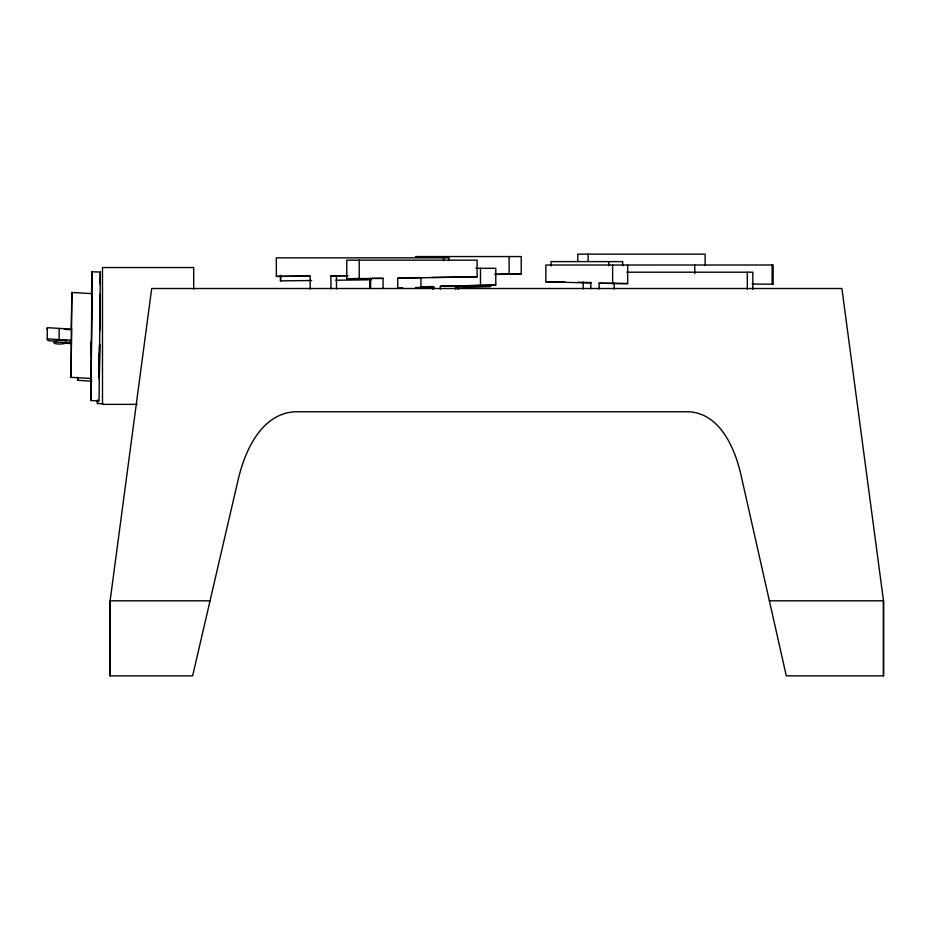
<?xml version="1.0" encoding="UTF-8"?>
<svg xmlns="http://www.w3.org/2000/svg" width="930" height="930" viewBox="0 0 930 930"><rect width="100%" height="100%" fill="white"/><g stroke="black" fill="none" stroke-linecap="round" stroke-linejoin="round"><path stroke-width="1.4" d="M110.112 675.843L110.112 600.815L151.695 288.509L841.906 288.509L883.5 600.815L883.5 675.843L786.292 675.843L740.722 473.823C734.595 447.702 720.041 413.99 689.316 411.769L294.508 411.769C261.167 414.117 245.148 450.527 238.336 478.869L192.638 675.843L110.1 675.843L110.1 600.815L210.041 600.815M883.5 675.843L883.5 600.815L769.366 600.815M590.817 288.8L590.829 282.999L545.84 281.778L545.84 265.027L773.156 265.004L773.156 284.266L772.133 284.266L772.133 265.004M599.118 289.032L599.129 283.231L627.669 283.604L627.669 265.027M614.149 289.032L614.16 283.231M90.768 378.452L90.791 400.505L99.057 400.97L100.347 272.072L91.989 271.769L91.547 294.345M91.872 309.702L91.861 293.624L71.866 292.485L71.25 329.755L71.598 329.139L48.93 327.779L47.349 327.767L46.953 329.127M99.266 362.874L99.278 378.952L99.859 344.391M99.045 376.545L99.324 353.261M71.598 329.139L71.017 377.348L91.012 378.487L92.082 271.606M90.919 354.679L91.024 342.333M91.059 352.796L91.152 342.042M92 310.632L90.791 400.505M99.138 361.956L99.394 345.204M99.987 330.534L100.126 294.101L99.975 297.193M71.145 340.903L58.753 340.206C56.951 341.287 45.663 341.705 47.244 338.915L47.349 327.767M71.494 340.299L59.102 339.59L59.206 328.441M71.25 342.914L65.739 342.6L65.763 339.81M99.975 283.964L100.347 272.072M77.806 377.243L77.655 380.347L91.942 381.161M97.627 399.935L97.429 403.504L102.939 403.818M71.017 377.348L71.866 292.485M420.906 278.291L420.906 286.87L432.95 286.498L432.95 289.393M440.355 289.172L440.355 286.266L495.783 285.045L495.783 268.293L475.928 268.293M440.355 286.266L495.783 285.045M494.795 274.222L521.207 273.932L521.207 256.552L415.478 256.552M495.399 274.455L521.207 273.932M415.745 287.533L434.333 287.219M462.919 286.731L490.854 286.44L455.119 287.045M397.226 288.044L402.806 287.94M416.512 287.707L433.671 287.417M397.749 288.277L397.703 278.128L477.125 276.908L477.125 260.156L346.785 260.156L346.785 278.733L359.399 278.535M398.261 277.931L419.93 277.593M431.474 277.419L477.125 276.908M346.785 278.733L383.055 278.361L383.09 288.509M280.476 275.373L280.476 280.883L311.701 280.511M335.811 280.232L371.314 279.802M449.074 260.644L449.074 257.854L276.338 257.854L276.338 276.419L310.132 276.047L310.213 289.102M330.987 288.87L330.906 275.826L346.797 275.652M310.027 276.117L276.338 276.419M330.906 275.826L347.983 275.699M47.244 338.915L59.102 339.59M626.808 272.199L752.835 272.199L752.835 289.346M372 278.361L383.055 278.361M280.476 280.883L280.825 275.373M545.84 281.778L564.405 281.778M599.129 283.231L627.669 283.604M420.906 286.87L433.415 286.87M137.222 404.364L102.486 404.364L102.486 267.549L193.684 267.549L193.684 289.16M752.149 284.022L773.156 284.266M560.081 281.778L564.371 281.837M560.883 281.778L563.778 281.86M578.297 282.255L591.352 282.604M64.368 329.36L69.878 329.673M70.901 343.519L65.391 343.205C63.589 344.298 52.301 344.716 53.882 341.926L65.739 342.6M97.394 400.691L97.429 403.504M77.62 377.568L77.655 380.347M336.439 275.826L336.509 288.87M370.617 278.361L370.651 288.509M458.153 286.533L458.165 289.37M455.642 286.266L455.654 289.172M747.313 272.199L747.313 289.346M705.114 265.178L705.114 254.157L577.797 254.157L577.797 261.4M694.757 265.027L694.757 273.594M622.67 265.736L622.67 261.609L551.013 261.609L551.013 265.957M612.626 265.027L612.626 283.604M608.778 261.609L608.778 265.736M588.155 254.157L588.155 261.4M583.25 281.976L583.25 288.951M509.129 256.552L509.129 273.932M480.485 268.293L480.485 285.045M443.552 257.854L443.552 260.644M369.722 278.686L369.722 288.323M359.224 260.156L359.224 278.733M110.321 600.815L110.275 675.843"/></g></svg>
